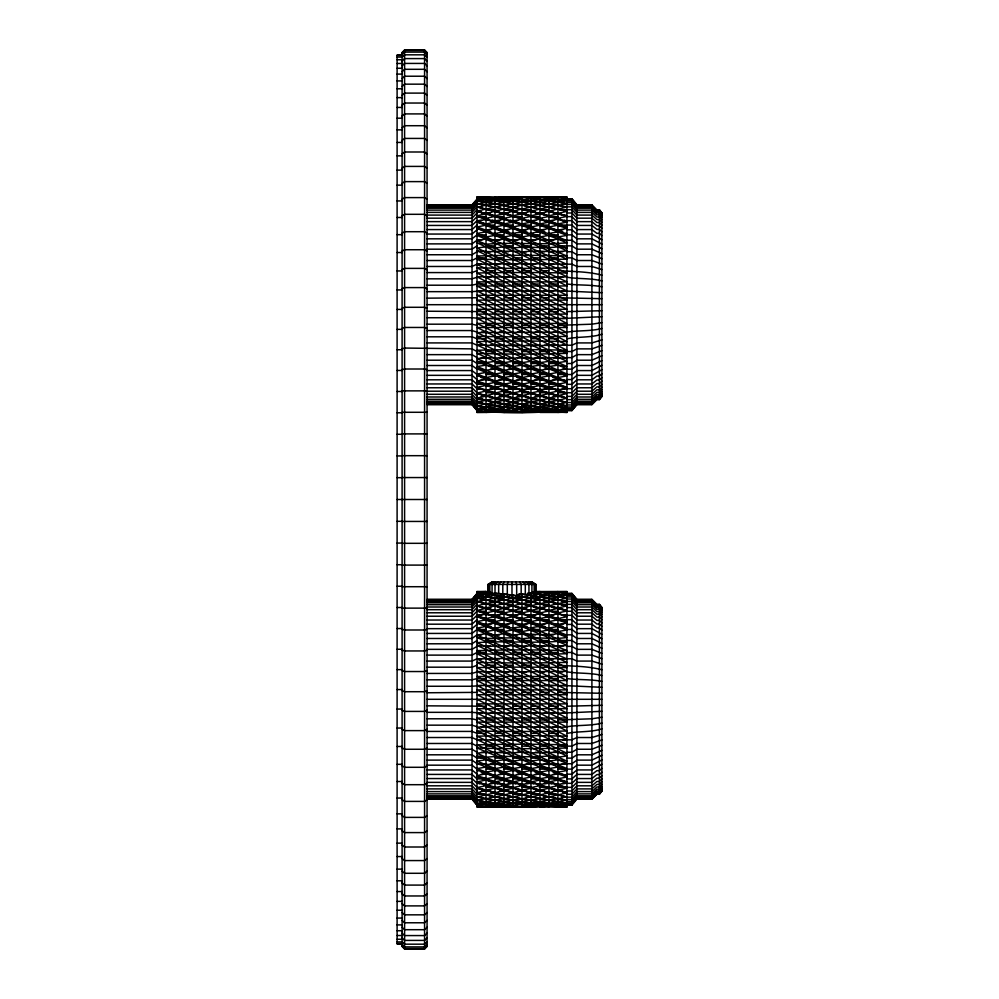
<?xml version="1.0" encoding="UTF-8"?>
<svg xmlns="http://www.w3.org/2000/svg" width="999" height="999" viewBox="0 0 999 999"><rect width="100%" height="100%" fill="white"/><g stroke="black" fill="none" stroke-linecap="round" stroke-linejoin="round"><path stroke-width="1.5" d="M488.474 592.232L488.474 584.415L492.395 581.918M489.835 593.269L489.835 584.415L493.531 581.918M525.299 594.405L525.312 584.415L523.089 581.918M508.091 581.918L507.305 584.415L507.305 594.904M504.345 581.918L502.809 584.415L502.809 594.904M477.023 410.589L472.028 404.595L472.028 204.795L477.023 199.026M567.37 410.589L571.928 410.589L576.923 404.595L576.923 204.795L571.928 198.801L567.37 198.801M601.898 396.403L599.4 399.4L596.903 399.4L591.908 404.383L576.923 404.383L571.928 410.364L567.257 410.364M576.923 404.595L591.908 404.595L596.903 399.6L599.4 399.6L601.898 396.603L601.898 212.787L599.4 209.79L596.903 209.79M477.023 805.194L472.028 799.2L472.028 599.4L477.023 593.406M477.023 593.631L472.028 599.612L427.072 599.612M567.37 805.194L571.928 805.194L576.923 798.988L591.908 798.988L596.903 794.005L599.4 794.005L601.898 791.008M576.923 599.4L576.923 799.2L591.908 799.2L596.903 794.205L599.4 794.205L601.898 791.208L601.898 607.392L599.4 604.395L596.903 604.395L591.908 599.4L576.923 599.4L571.928 593.406L567.37 593.406M477.023 199.713L472.028 205.644L427.072 205.644M601.898 395.816L599.4 398.788L596.903 398.788L591.908 403.746L576.923 403.746L571.928 409.677L566.458 409.677M477.023 594.318L472.028 600.249L427.072 600.249M601.898 790.421L599.4 793.393L596.903 793.393L591.908 798.351L576.923 798.351L571.928 804.282L566.458 804.282M477.023 200.836L472.028 206.718L427.072 206.718M601.898 394.842L599.4 397.777L596.903 397.777L591.908 402.672L576.923 402.672L571.928 408.554L567.257 408.554M477.023 595.441L472.028 601.323L427.072 601.323M601.898 789.447L599.4 792.382L596.903 792.382L591.908 797.277L576.923 797.277L571.928 803.159L567.257 803.159M477.023 202.41L472.028 208.204L427.072 208.204M601.898 393.469L599.4 396.366L596.903 396.366L591.908 401.186L576.923 401.186L571.928 406.98L567.37 406.98M477.023 597.015L472.028 602.809L427.072 602.809M601.898 788.074L599.4 790.971L596.903 790.971L591.908 795.791L576.923 795.791L571.928 801.585L567.37 801.585M477.023 204.42L472.028 210.102L427.072 210.102M601.898 391.72L599.4 394.568L596.903 394.568L591.908 399.288L576.923 399.288L571.928 404.97L567.257 404.97M477.023 599.025L472.028 604.707L427.072 604.707M601.898 786.325L599.4 789.173L596.903 789.173L591.908 793.893L576.923 793.893L571.928 799.575L567.257 799.575M500.886 581.918L498.663 584.415L498.663 593.406M601.898 389.61L599.4 392.37L596.903 392.37L591.908 396.99L576.923 396.99L571.928 402.535L562.237 402.535M601.898 784.215L599.4 786.975L596.903 786.975L591.908 791.595L576.923 791.595L571.928 797.14L562.237 797.14M477.023 209.715L472.028 215.097L427.072 215.097M601.898 387.125L599.4 389.81L596.903 389.81L591.908 394.293L576.923 394.293L571.928 399.662L567.257 399.662M477.023 604.333L472.028 609.702L427.072 609.702M601.898 781.73L599.4 784.415L596.903 784.415L591.908 788.898L576.923 788.898L571.928 794.267L567.257 794.267M477.023 212.987L472.028 218.182L427.072 218.182M601.898 384.29L599.4 386.888L596.903 386.888L591.908 391.208L576.923 391.208L571.928 396.403L567.37 396.403M477.023 607.592L472.028 612.787L427.072 612.787M601.898 778.895L599.4 781.493L596.903 781.493L591.908 785.813L576.923 785.813L571.928 791.008L567.37 791.008M404.595 49.95L402.098 52.447L402.098 946.553L404.595 949.05L424.575 949.05L427.072 946.553L427.072 52.447L424.575 49.95L404.595 49.95L404.595 949.05M402.098 52.984L404.595 50.487L424.575 50.487L427.072 52.984M427.072 946.016L424.575 948.513L404.595 948.513L402.098 946.016M402.098 54.595L404.595 52.11L424.575 52.11L427.072 54.595M477.023 216.646L472.028 221.628L427.072 221.628M601.898 381.118L599.4 383.604L596.903 383.604L591.908 387.762L576.923 387.762L571.928 392.744L557.929 392.744M477.023 611.251L472.028 616.233L427.072 616.233M427.072 944.405L424.575 946.89L404.595 946.89L402.098 944.405M601.898 775.724L599.4 778.209L596.903 778.209L591.908 782.367L576.923 782.367L571.928 787.349L557.929 787.349M402.098 57.28L404.595 54.82L424.575 54.82L427.072 57.28M427.072 941.707L424.575 944.18L404.595 944.18L402.098 941.707M402.098 61.039L404.595 58.591L424.575 58.591L427.072 61.039M427.072 937.961L424.575 940.409L404.595 940.409L402.098 937.961M402.098 65.847L404.595 63.424L424.575 63.424L427.072 65.847M427.072 933.153L424.575 935.576L404.595 935.576L402.098 933.153M402.098 71.703L404.595 69.306L424.575 69.306L427.072 71.703M427.072 927.297L424.575 929.694L404.595 929.694L402.098 927.297M601.898 377.61L599.4 379.982L596.903 379.982L591.908 383.953L576.923 383.953L571.928 388.711L562.237 388.711M601.898 772.215L599.4 774.587L596.903 774.587L591.908 778.558L576.923 778.558L571.928 783.316L562.237 783.316M402.098 78.584L404.595 76.224L424.575 76.224L427.072 78.584M427.072 920.416L424.575 922.776L404.595 922.776L402.098 920.416M402.098 86.476L404.595 84.166L424.575 84.166L427.072 86.476M427.072 912.524L424.575 914.834L404.595 914.834L402.098 912.524M402.098 95.367L404.595 93.107L424.575 93.107L427.072 95.367M427.072 903.633L424.575 905.893L404.595 905.893L402.098 903.633M477.023 225.075L472.028 229.583L427.072 229.583M601.898 373.801L599.4 376.049L596.903 376.049L591.908 379.807L576.923 379.807L571.928 384.315L567.257 384.315M477.023 619.68L472.028 624.188L427.072 624.188M601.898 768.406L599.4 770.654L596.903 770.654L591.908 774.412L576.923 774.412L571.928 778.92L567.257 778.92M497.864 581.918L495.029 584.415L495.017 593.706L477.023 591.87L481.518 593.081M402.098 105.232L404.595 103.034L424.575 103.034L427.072 105.232M427.072 893.768L424.575 895.966L404.595 895.966L402.098 893.768M402.098 116.046L404.595 113.911L424.575 113.911L427.072 116.046M427.072 882.954L424.575 885.089L404.595 885.089L402.098 882.954M477.023 229.82L472.028 234.053L427.072 234.053M601.898 369.68L591.908 375.337L576.923 375.337L571.928 379.57L567.37 379.57M477.023 624.425L472.028 628.658L427.072 628.658M601.898 764.285L591.908 769.942L576.923 769.942L571.928 774.175L567.37 774.175M402.098 127.785L404.595 125.712L424.575 125.712L427.072 127.785M427.072 871.215L424.575 873.288L404.595 873.288L402.098 871.215M402.098 140.422L404.595 138.424L424.575 138.424L427.072 140.422M427.072 858.578L424.575 860.576L404.595 860.576L402.098 858.578M477.023 234.877L472.028 238.823L427.072 238.823M601.898 365.297L591.908 370.567L576.923 370.567L571.928 374.513L557.929 374.513M601.898 759.902L591.908 765.172L576.923 765.172L571.928 769.118L557.929 769.118M477.023 629.482L472.028 633.428L427.072 633.428M402.098 153.921L404.595 151.998L424.575 151.998L427.072 153.921M427.072 845.079L424.575 847.002L404.595 847.002L402.098 845.079M495.379 581.918L492.057 584.415L492.057 593.406M402.098 168.257L404.595 166.408L424.575 166.408L427.072 168.257M427.072 830.743L424.575 832.592L404.595 832.592L402.098 830.743M601.898 360.639L591.908 365.509L576.923 365.509L571.928 369.155L562.237 369.155M601.898 755.244L591.908 760.114L576.923 760.114L571.928 763.76L562.237 763.76M402.098 183.391L404.595 181.618L424.575 181.618L427.072 183.391M427.072 815.609L424.575 817.382L404.595 817.382L402.098 815.609M402.098 199.276L404.595 197.602L424.575 197.602L427.072 199.276M427.072 799.724L424.575 801.398L404.595 801.398L402.098 799.724M477.023 245.866L472.028 249.188L427.072 249.188M601.898 355.756L591.908 360.202L576.923 360.202L571.928 363.524L567.257 363.524M477.023 640.471L472.028 643.793L427.072 643.793M601.898 750.361L591.908 754.807L576.923 754.807L571.928 758.129L567.257 758.129M402.098 215.896L404.595 214.31L424.575 214.31L427.072 215.896M427.072 783.104L424.575 784.69L404.595 784.69L402.098 783.104M488.012 591.908L488.012 584.415L492.007 581.918L531.967 581.918L535.963 584.415L535.963 591.42M477.023 251.748L472.028 254.745L427.072 254.745M601.898 350.649L591.908 354.645L576.923 354.645L571.928 357.642L567.37 357.642M477.023 646.353L472.028 649.35L427.072 649.35M601.898 745.254L591.908 749.25L576.923 749.25L571.928 752.247L567.37 752.247M402.098 233.192L404.595 231.706L424.575 231.706L427.072 233.192M427.072 765.808L424.575 767.294L404.595 767.294L402.098 765.808M402.098 251.136L404.595 249.738L424.575 249.738L427.072 251.136M427.072 747.864L424.575 749.262L404.595 749.262L402.098 747.864M477.023 257.854L472.028 260.514L427.072 260.514M601.898 345.342L591.908 348.876L576.923 348.876L571.928 351.536L557.929 351.536M477.023 652.459L472.028 655.119L427.072 655.119M601.898 739.947L591.908 743.481L576.923 743.481L571.928 746.141L557.929 746.141M402.098 269.668L404.595 268.381L424.575 268.381L427.072 269.668M427.072 729.332L424.575 730.619L404.595 730.619L402.098 729.332M402.098 288.761L404.595 287.587L424.575 287.587L427.072 288.761M427.072 710.239L424.575 711.413L404.595 711.413L402.098 710.239M601.898 339.872L591.908 342.919L576.923 342.919L571.928 345.217L562.237 345.217M601.898 734.477L591.908 737.524L576.923 737.524L571.928 739.822L562.237 739.822M402.098 308.354L404.595 307.292L424.575 307.292L427.072 308.354M427.072 690.634L424.575 691.708L404.595 691.708L402.098 690.634M477.023 270.654L472.028 272.577L427.072 272.577M601.898 334.24C590.721 337.824 578.633 336.488 567.257 338.736M477.023 665.259L472.028 667.182L427.072 667.182M601.898 728.845C590.721 732.429 578.633 731.093 567.257 733.341M402.098 328.421L404.595 327.46L424.575 327.46L427.072 328.421M427.072 670.579L424.575 671.54L404.595 671.54L402.098 670.579M402.098 348.888L404.595 348.052L472.028 348.876L477.023 351.536M427.072 650.112L424.575 650.948L404.595 650.948L402.098 650.112M477.023 277.285L472.028 278.833L427.072 278.833M601.898 328.484C590.634 331.393 578.758 330.257 567.37 332.105M477.023 671.89L472.028 673.438L427.072 673.438M601.898 723.089C590.634 725.998 578.758 724.862 567.37 726.71M402.098 369.73L404.595 369.006L424.575 369.006L427.072 369.73M427.072 629.27L424.575 629.994L404.595 629.994L402.098 629.27M481.518 198.177L486.014 196.953L566.933 196.853L566.933 412.537L521.977 409.977L477.023 402.435L486.014 400.212L521.977 407.542L566.933 412.125L562.437 410.914M490.509 198.476C515.784 194.63 541.783 199.788 566.933 203.359L559.44 205.27M499.5 198.177L503.996 196.953M508.491 198.476C527.697 194.83 547.627 198.776 566.933 200.524L559.777 202.41M517.482 198.177L521.977 196.953M526.473 198.476C539.647 195.18 553.533 197.964 566.933 198.489L559.44 200.499M535.464 198.177L539.959 196.953M544.455 198.476L548.951 197.265L566.933 197.265L562.437 198.476M553.446 198.177L557.942 196.953M481.518 410.914L477.023 412.125C502.447 411.8 528.296 414.148 553.446 410.914M481.518 198.476L477.023 197.265L521.977 201.848L557.942 209.178L566.933 206.955L521.977 199.413L477.023 196.853L477.023 412.537L486.014 412.437L490.509 411.213M486.014 412.437L495.005 412.125L499.5 410.914M484.515 408.891L477.023 410.901L503.996 412.437L508.491 411.213M484.178 406.98L477.023 408.866L512.986 412.125L517.482 410.914M503.996 412.437L521.977 412.437L526.473 411.213M521.977 412.437L530.968 412.125L535.464 410.914M484.515 404.12L477.023 406.031C499.225 409.128 522.177 413.998 544.455 411.213M539.959 412.437L557.942 412.437L562.437 411.213M481.518 592.782L486.014 591.558L490.509 591.72M562.437 805.519L566.933 806.73L521.977 802.147L486.014 794.817L477.023 797.04L521.977 804.582L566.933 807.142L566.933 591.458L539.959 591.558L535.501 592.769L535.501 584.415L531.58 581.918M544.455 593.081L548.951 591.87L566.933 591.87L562.437 593.081M553.446 592.782L557.942 591.558M481.518 805.519L477.023 806.73C502.447 806.405 528.296 808.753 553.446 805.519M477.023 591.87L486.014 591.558L477.023 591.458L477.023 807.142L486.014 807.042L490.509 805.818M486.014 807.042L495.005 806.73L499.5 805.519M484.515 803.496L477.023 805.506L503.996 807.042L508.491 805.818M484.178 801.585L477.023 803.471L512.986 806.73L517.482 805.519M503.996 807.042L521.977 807.042L526.473 805.818M521.977 807.042L530.968 806.73L535.464 805.519M484.515 798.725L477.023 800.636C499.225 803.733 522.177 808.603 544.455 805.818M539.959 807.042L557.942 807.042L562.437 805.818M480.294 199.325L486.014 197.777L486.014 411.613L491.733 410.065M498.276 199.325L503.996 197.777L503.996 411.613L509.715 410.065M516.258 199.325L521.977 197.777L521.977 411.613L527.697 410.065M534.24 199.325L539.959 197.777L539.959 411.613L545.679 410.065M552.222 199.325L557.942 197.777L557.942 411.613L563.661 410.065M480.294 593.93L486.014 592.382L486.014 806.218L491.733 804.67M534.24 593.93L539.959 592.382L566.933 595.129L559.777 597.015M552.222 593.93L557.942 592.382L566.933 593.094L559.44 595.104M509.715 804.67L503.996 806.218L503.996 594.018L495.005 593.094L487.512 595.104M527.697 804.67L521.977 806.218L521.977 594.018L518.981 593.706M545.679 804.67L539.959 806.218L539.959 592.382L532.467 591.957M563.661 804.67L557.942 806.218L557.942 592.382L535.464 591.508M487.512 200.499L495.005 198.489L498.002 199.3M505.494 200.499L512.986 198.489L515.984 199.3M523.476 200.499L530.968 198.489L533.966 199.3M541.458 200.499L548.951 198.489L551.947 199.3M492.007 410.089L495.005 410.901L502.497 408.891M509.989 410.089L512.986 410.901L520.479 408.891M527.971 410.089L530.968 410.901L538.461 408.891M545.953 410.089L548.951 410.901L556.443 408.891M526.473 594.305L530.968 593.094L566.933 597.964L559.44 599.875M541.458 595.104L548.951 593.094L551.947 593.906M492.007 804.694L495.005 805.506L502.497 803.496M509.989 804.694L512.986 805.506L520.479 803.496M527.971 804.694L530.968 805.506L538.461 803.496M545.953 804.694L548.951 805.506L556.443 803.496M478.521 201.398L486.014 199.413L495.005 200.524L521.977 205.057L553.446 212.312M496.503 201.398L503.996 199.413L506.993 200.2M514.485 201.398L521.977 199.413L524.975 200.2M532.467 201.398L539.959 199.413L542.957 200.2M550.449 201.398L557.942 199.413L560.938 200.2M493.506 407.992L486.014 409.977L483.017 409.19M511.488 407.992L503.996 409.977L500.998 409.19M529.47 407.992L521.977 409.977L518.981 409.19M547.452 407.992L539.959 409.977L536.962 409.19M565.434 407.992L557.942 409.977L548.951 408.866L521.977 404.333L490.509 397.078M478.521 596.003L486.014 594.018L495.005 595.129L521.977 599.662L553.446 606.917M496.503 596.003L503.996 594.018L512.986 595.129L539.959 599.662L566.933 605.819L560.938 604.457M515.984 595.604L521.977 594.018L566.933 601.56L557.942 603.783L548.951 601.56L539.959 603.783L530.968 601.56L521.977 603.783L503.996 599.662L477.023 595.129L484.178 597.015M532.467 596.003L539.959 594.018L542.957 594.817M550.449 596.003L557.942 594.018L560.938 594.817M493.506 802.597L486.014 804.582L483.017 803.795M511.488 802.597L503.996 804.582L500.998 803.795M529.47 802.597L521.977 804.582L518.981 803.795M547.452 802.597L539.959 804.582L536.962 803.795M565.434 802.597L557.942 804.582L548.951 803.471L521.977 798.938L490.509 791.683M487.849 202.41L495.005 200.524L502.16 202.41M505.831 202.41L512.986 200.524L520.142 202.41M523.813 202.41L530.968 200.524L538.124 202.41M541.795 202.41L548.951 200.524L556.106 202.41M502.16 406.98L495.005 408.866L487.849 406.98M520.142 406.98L512.986 408.866L505.831 406.98M538.124 406.98L530.968 408.866L523.813 406.98M556.106 406.98L548.951 408.866L541.795 406.98M487.849 597.015L495.005 595.129L502.16 597.015M505.831 597.015L512.986 595.129L520.142 597.015M523.813 597.015L530.968 595.129L538.124 597.015M541.795 597.015L548.951 595.129L556.106 597.015M502.16 801.585L495.005 803.471L487.849 801.585M520.142 801.585L512.986 803.471L505.831 801.585M538.124 801.585L530.968 803.471L523.813 801.585M556.106 801.585L548.951 803.471L541.795 801.585M477.023 204.183L486.014 201.848L535.464 212.312M566.933 405.207L557.942 407.542L508.491 397.078M477.023 598.788L486.014 596.453L495.005 598.788L503.996 596.453L512.986 598.788L521.977 596.453L530.968 598.788L539.959 596.453L548.951 598.788L557.942 596.453L566.933 598.788M566.933 799.812L557.942 802.147L508.491 791.683M487.512 205.27L495.005 203.359L502.497 205.27M505.494 205.27L512.986 203.359L520.479 205.27M523.476 205.27L530.968 203.359L538.461 205.27M541.458 205.27L548.951 203.359L556.443 205.27M502.497 404.12L495.005 406.031L487.512 404.12M520.479 404.12L512.986 406.031L505.494 404.12M538.461 404.12L530.968 406.031L523.476 404.12M556.443 404.12L548.951 406.031L541.458 404.12M487.512 599.875L495.005 597.964L502.497 599.875M505.494 599.875L512.986 597.964L520.479 599.875M523.476 599.875L530.968 597.964L538.461 599.875M541.458 599.875L548.951 597.964L556.443 599.875M502.497 798.725L495.005 800.636L487.512 798.725M520.479 798.725L512.986 800.636L505.494 798.725M538.461 798.725L530.968 800.636L523.476 798.725M556.443 798.725L548.951 800.636L541.458 798.725M477.023 207.317L486.014 205.057L517.482 212.312M566.933 402.073L557.942 404.333L526.473 397.078M477.023 601.922L486.014 599.662L517.482 606.917M566.933 796.678L557.942 798.938L526.473 791.683M402.098 390.871L427.072 390.871M427.072 608.129L402.098 608.129M487.849 212.987L495.005 211.301L503.996 213.424M505.831 212.987L512.986 211.301L521.977 213.424M523.813 212.987L530.968 211.301L539.959 213.424M541.795 212.987L548.951 211.301L557.942 213.424M484.178 396.403L477.023 398.089L495.005 402.435L503.996 400.212L512.986 402.435L521.977 400.212L530.968 402.435L539.959 400.212L548.951 402.435L557.942 400.212L566.933 402.435L544.455 397.078M502.16 396.403L495.005 398.089L486.014 395.966M520.142 396.403L512.986 398.089L503.996 395.966M538.124 396.403L530.968 398.089L521.977 395.966M556.106 396.403L548.951 398.089L539.959 395.966M487.849 607.592L495.005 605.906L503.996 608.029M505.831 607.592L512.986 605.906L521.977 608.029M523.813 607.592L530.968 605.906L539.959 608.029M541.795 607.592L548.951 605.906L557.942 608.029M484.178 791.008L477.023 792.694L495.005 797.04L503.996 794.817L512.986 797.04L521.977 794.817L530.968 797.04L539.959 794.817L548.951 797.04L557.942 794.817L566.933 797.04L544.455 791.683M502.16 791.008L495.005 792.694L486.014 790.571M520.142 791.008L512.986 792.694L503.996 790.571M538.124 791.008L530.968 792.694L521.977 790.571M556.106 791.008L548.951 792.694L539.959 790.571M601.898 322.627L591.908 324.188L557.929 325.349M601.898 717.232L591.908 718.793L557.929 719.954M402.098 412.287L427.072 412.287M427.072 586.713L402.098 586.713M491.146 232.068L477.023 228.434L486.014 231.843L495.005 233.491L503.996 231.843L512.986 233.491L566.933 256.031C536.962 255.07 506.993 255.07 477.023 256.031L566.933 300.1L477.023 300.1L566.933 345.03C536.962 345.816 506.993 345.816 477.023 345.03C506.318 358.629 535.814 372.477 566.933 380.956L552.809 377.322M512.986 233.491C532.13 228.471 549.375 242.495 566.933 248.064L557.942 246.753L512.986 228.434L477.023 216.358L488.586 219.143M530.968 233.491C543.481 229.021 555.481 236.301 566.933 240.534L557.942 239.048L512.986 222.078L477.023 211.301L486.014 213.424M548.951 233.491L557.942 231.843L566.933 233.491M557.942 395.966L566.933 398.089L539.959 390.247L503.996 377.547L495.005 375.899L486.014 377.547L477.023 375.899M534.827 377.322L557.942 385.427L566.933 387.312L539.959 377.547L530.968 375.899L521.977 377.547L512.986 375.899L503.996 377.547L477.023 366.546L486.014 365.147L495.005 366.546L530.968 380.956L566.933 393.032L555.369 390.247M548.951 375.899L539.959 377.547L512.986 366.546L477.023 350.274C506.993 349.4 536.962 349.4 566.933 350.274L477.023 304.695M491.146 626.673L477.023 623.039L486.014 626.448L495.005 628.096L503.996 626.448L512.986 628.096L566.933 650.636C536.962 649.675 506.993 649.675 477.023 650.636L566.933 694.705L477.023 694.705L566.933 739.635C536.962 740.421 506.993 740.421 477.023 739.635C506.318 753.234 535.814 767.082 566.933 775.561L552.809 771.927M512.986 628.096C532.13 623.076 549.375 637.1 566.933 642.669L557.942 641.358L512.986 623.039L477.023 610.963L488.586 613.748M530.968 628.096C543.481 623.626 555.481 630.906 566.933 635.139L557.942 633.653L512.986 616.683L477.023 605.906L486.014 608.029M548.951 628.096L557.942 626.448L566.933 628.096M557.942 790.571L566.933 792.694L539.959 784.852L503.996 772.152L495.005 770.504L486.014 772.152L477.023 770.504M534.827 771.927L557.942 780.032L566.933 781.917L539.959 772.152L530.968 770.504L521.977 772.152L512.986 770.504L503.996 772.152L477.023 761.151L486.014 759.752L495.005 761.151L530.968 775.561L566.933 787.637L555.369 784.852M548.951 770.504L539.959 772.152L512.986 761.151L477.023 744.879C506.993 744.005 536.962 744.005 566.933 744.879L477.023 699.3M601.898 316.695L562.237 318.519M601.898 711.3L562.237 713.124M402.098 433.903L427.072 433.903M427.072 565.097L402.098 565.097M402.098 455.681L427.072 455.681M427.072 543.319L402.098 543.319M477.023 297.764L427.072 298.164M601.898 310.701L567.257 311.626M477.023 692.369L427.072 692.769M601.898 705.306L567.257 706.231M402.098 477.559L427.072 477.559M427.072 521.441L402.098 521.441M477.023 197.265L486.014 196.953M557.942 412.437L566.933 412.125M535.464 591.72L539.959 591.558M557.942 807.042L566.933 806.73M402.098 54.945L397.103 54.945L397.103 944.055L402.098 944.055M397.103 55.482L402.098 55.482M397.103 57.08L402.098 57.08M397.103 59.753L402.098 59.753M397.103 63.486L402.098 63.486M397.103 68.269L402.098 68.269M397.103 74.088L402.098 74.088M397.103 80.931L402.098 80.931M397.103 88.786L402.098 88.786M397.103 97.627L402.098 97.627M397.103 107.442L402.098 107.442M397.103 118.194L402.098 118.194M397.103 129.87L402.098 129.87M397.103 142.432L402.098 142.432M397.103 155.856L402.098 155.856M397.103 170.105L402.098 170.105M397.103 185.152L402.098 185.152M567.257 199.026L571.928 199.026L576.923 205.007L591.908 205.007M566.458 199.713L571.928 199.713L576.923 205.644L591.908 205.644L596.903 210.602L599.4 210.602L601.898 213.574M567.257 200.836L571.928 200.836L576.923 206.718L591.908 206.718L596.903 211.613L599.4 211.613L601.898 214.548M397.103 200.949L402.098 200.949M567.37 202.41L571.928 202.41L576.923 208.204L591.908 208.204L596.903 213.024L599.4 213.024L601.898 215.921M481.693 204.42L484.802 204.42M498.801 204.42L503.471 204.42M517.47 204.42L520.591 204.42M534.59 204.42L539.26 204.42M553.259 204.42L557.929 204.42M567.257 204.42L571.928 204.42L576.923 210.102L591.908 210.102L596.903 214.822L599.4 214.822L601.898 217.67M427.072 204.795L472.028 204.795M576.923 204.795L591.908 204.795L596.903 209.99L599.4 209.99L601.898 212.987M427.072 205.007L472.028 205.007M481.718 206.855L477.023 206.855L472.028 212.4L427.072 212.4M490.309 206.855L499.7 206.855M508.291 206.855L517.682 206.855M526.273 206.855L535.664 206.855M544.255 206.855L553.646 206.855M562.237 206.855L571.928 206.855L576.923 212.4L591.908 212.4L596.903 217.008L599.4 217.008L601.898 219.78M486.363 209.715L495.691 209.715M505.032 209.715L512.812 209.715M523.701 209.715L531.48 209.715M540.809 209.715L548.588 209.715M559.477 209.715L571.928 209.715L576.923 215.097L591.908 215.097L596.903 219.58L599.4 219.58L601.898 222.265M481.318 212.987L490.709 212.987M499.3 212.987L508.691 212.987M517.282 212.987L526.673 212.987M535.264 212.987L544.655 212.987M553.246 212.987L559.777 212.987L566.933 211.301L548.951 206.955L539.959 209.178L530.968 206.955L521.977 209.178L512.986 206.955L503.996 209.178L495.005 206.955L486.014 209.178L477.023 206.955L499.5 212.312M567.37 212.987L571.928 212.987L576.923 218.182L591.908 218.182L596.903 222.502L599.4 222.502L601.898 225.1M478.583 216.646L486.363 216.646M495.691 216.646L503.471 216.646M514.36 216.646L522.14 216.646M531.48 216.646L539.26 216.646M550.149 216.646L557.929 216.646M567.257 216.646L571.928 216.646L576.923 221.628L591.908 221.628L596.903 225.786L599.4 225.786L601.898 228.272M397.103 217.482L402.098 217.482M481.718 220.679L477.023 220.679L472.028 225.437L427.072 225.437M490.309 220.679L499.7 220.679M508.291 220.679L517.682 220.679M526.273 220.679L535.664 220.679M544.255 220.679L553.646 220.679M562.237 220.679L571.928 220.679L576.923 225.437L591.908 225.437L596.903 229.395L599.4 229.395L601.898 231.78M486.363 225.075L494.13 225.075M503.471 225.075L512.812 225.075M522.14 225.075L531.48 225.075M539.26 225.075L548.588 225.075M557.929 225.075L571.928 225.075L576.923 229.583L591.908 229.583L596.903 233.341L599.4 233.341L601.898 235.589M481.318 229.82L490.709 229.82M499.3 229.82L508.691 229.82M517.282 229.82L526.673 229.82M535.264 229.82L544.655 229.82M553.246 229.82L562.812 229.82M567.37 229.82L571.928 229.82L576.923 234.053L591.908 234.053L601.898 239.71M397.103 234.678L402.098 234.678M478.583 234.877L486.363 234.877M495.691 234.877L503.471 234.877M514.36 234.877L522.14 234.877M531.48 234.877L539.26 234.877M550.149 234.877L557.929 234.877M567.257 234.877L571.928 234.877L576.923 238.823L591.908 238.823L601.898 244.093M481.718 240.235L477.023 240.235L472.028 243.881L427.072 243.881M490.309 240.235L499.7 240.235M508.291 240.235L517.682 240.235M526.273 240.235L535.664 240.235M544.255 240.235L553.646 240.235M562.237 240.235L571.928 240.235L576.923 243.881L591.908 243.881L601.898 248.739M486.363 245.866L495.691 245.866M505.032 245.866L512.812 245.866M523.701 245.866L531.48 245.866M540.809 245.866L548.588 245.866M559.477 245.866L571.928 245.866L576.923 249.188L591.908 249.188L601.898 253.634M484.178 251.748L490.709 251.748M502.16 251.748L508.691 251.748M520.142 251.748L526.673 251.748M538.124 251.748L544.655 251.748M556.106 251.748L562.812 251.748M567.37 251.748L571.928 251.748L576.923 254.745L591.908 254.745L601.898 258.741M397.103 252.522L402.098 252.522M478.583 257.854L486.363 257.854M495.691 257.854L503.471 257.854M514.36 257.854L522.14 257.854M531.48 257.854L540.809 257.854M550.149 257.854L557.929 257.854M567.257 257.854L571.928 257.854L576.923 260.514L591.908 260.514L601.898 264.048M481.718 264.173L477.023 264.173L472.028 266.471L427.072 266.471M490.309 264.173L499.7 264.173M508.291 264.173L517.682 264.173M526.273 264.173L535.664 264.173M544.255 264.173L553.646 264.173M562.237 264.173L571.928 264.173L576.923 266.471L591.908 266.471L601.898 269.518M486.363 270.654L495.691 270.654M505.032 270.654L512.812 270.654M522.14 270.654L531.48 270.654M540.809 270.654L548.588 270.654M557.929 270.654C572.652 271.641 587.624 271.403 601.898 275.15M397.103 270.954L402.098 270.954M484.178 277.285L490.709 277.285M502.16 277.285L508.691 277.285M520.142 277.285L526.673 277.285M538.124 277.285L544.655 277.285M556.106 277.285L562.812 277.285M567.37 277.285C578.758 279.133 590.634 277.997 601.898 280.906M486.363 284.041L477.023 284.041L472.028 285.202L427.072 285.202M495.691 284.041L503.471 284.041M512.812 284.041L522.14 284.041M531.48 284.041L539.26 284.041M550.149 284.041L557.929 284.041M567.257 284.041C578.746 285.414 590.496 284.565 601.898 286.763M397.103 289.935L402.098 289.935M481.718 290.871L472.028 291.658L427.072 291.658M490.309 290.871L499.7 290.871M508.291 290.871L517.682 290.871M526.273 290.871L535.664 290.871M544.255 290.871L553.646 290.871M562.237 290.871L601.898 292.695M486.363 297.764L494.13 297.764M505.032 297.764L512.812 297.764M522.14 297.764L531.48 297.764M540.809 297.764L548.588 297.764M557.929 297.764L601.898 298.689M427.072 304.695L566.933 304.695L477.023 259.116C506.993 259.99 536.962 259.99 566.933 259.116L521.977 239.048L477.023 222.078L486.014 223.963L509.128 232.068M567.37 304.695L601.898 304.695M397.103 309.428L402.098 309.428M427.072 311.226L486.363 311.626M495.691 311.626L503.471 311.626M512.812 311.626L522.14 311.626M531.48 311.626L539.26 311.626M548.588 311.626L557.929 311.626M427.072 317.732L472.028 317.732L481.718 318.519M490.309 318.519L499.7 318.519M508.291 318.519L517.682 318.519M526.273 318.519L535.664 318.519M544.255 318.519L553.646 318.519M427.072 324.188L472.028 324.188L477.023 325.349M486.363 325.349L494.13 325.349M503.471 325.349L512.812 325.349M522.14 325.349L529.92 325.349M539.26 325.349L548.588 325.349M397.103 329.37L402.098 329.37M427.072 330.557L472.028 330.557L477.023 332.105M481.318 332.105L487.849 332.105M499.3 332.105L505.831 332.105M517.282 332.105L523.813 332.105M535.264 332.105L541.795 332.105M553.246 332.105L566.933 332.605L477.023 285.964L566.933 285.964L521.977 263.424L477.023 242.844L486.014 244.243L495.005 248.064L566.933 281.88L477.023 281.88L566.933 327.51L477.023 327.51L521.977 349.238L566.933 368.856L557.942 370.342L548.951 368.856L512.986 353.359L477.023 336.388C506.993 337.013 536.962 337.013 566.933 336.388L477.023 290.934L566.933 290.934L521.977 268.644L477.023 248.064L486.014 246.753L495.005 248.064L503.996 246.753L512.986 248.064L566.933 273.002C536.962 272.377 506.993 272.377 477.023 273.002L566.933 318.456L477.023 318.456L521.977 340.746L566.933 361.326L557.942 362.637L548.951 361.326L539.959 362.637L530.968 361.326L521.977 362.637L512.986 361.326L503.996 362.637L495.005 361.326L477.023 353.359C506.993 354.32 536.962 354.32 566.933 353.359L477.023 309.29L566.933 309.29L477.023 264.36C506.993 263.574 536.962 263.574 566.933 264.36L530.968 248.064L495.005 233.491M427.072 336.813L472.028 336.813L477.023 338.736L484.802 338.736M495.691 338.736L503.471 338.736M512.812 338.736L520.591 338.736M531.48 338.736L539.26 338.736M548.588 338.736L557.929 338.736M427.072 342.919L472.028 342.919L477.023 345.217L481.718 345.217M490.309 345.217L499.7 345.217M508.291 345.217L517.682 345.217M526.273 345.217L535.664 345.217M544.255 345.217L553.646 345.217M397.103 349.737L402.098 349.737M486.363 351.536L494.13 351.536M503.471 351.536L511.251 351.536M522.14 351.536L529.92 351.536M539.26 351.536L548.588 351.536M427.072 354.645L472.028 354.645L477.023 357.642M481.318 357.642L487.849 357.642M499.3 357.642L505.831 357.642M517.282 357.642L523.813 357.642M535.264 357.642L541.795 357.642M553.246 357.642L559.777 357.642M427.072 360.202L472.028 360.202L477.023 363.524L484.802 363.524M495.691 363.524L503.471 363.524M512.812 363.524L520.591 363.524M531.48 363.524L539.26 363.524M548.588 363.524L556.368 363.524M427.072 365.509L472.028 365.509L477.023 369.155L481.718 369.155M490.309 369.155L499.7 369.155M508.291 369.155L517.682 369.155M526.273 369.155L535.664 369.155M544.255 369.155L553.646 369.155M397.103 370.454L402.098 370.454M427.072 370.567L472.028 370.567L477.023 374.513M486.363 374.513L494.13 374.513M503.471 374.513L511.251 374.513M522.14 374.513L529.92 374.513M539.26 374.513L548.588 374.513M427.072 375.337L472.028 375.337L477.023 379.57M481.318 379.57L490.709 379.57M499.3 379.57L508.691 379.57M517.282 379.57L526.673 379.57M535.264 379.57L544.655 379.57M553.246 379.57L559.777 379.57M427.072 379.807L472.028 379.807L477.023 384.315L486.363 384.315M427.072 383.953L472.028 383.953L477.023 388.711L481.718 388.711M495.691 384.315L503.471 384.315M512.812 384.315L522.14 384.315M531.48 384.315L539.26 384.315M548.588 384.315L557.929 384.315M427.072 387.762L472.028 387.762L477.023 392.744M490.309 388.711L499.7 388.711M508.291 388.711L517.682 388.711M526.273 388.711L535.664 388.711M544.255 388.711L553.646 388.711M427.072 391.208L472.028 391.208L477.023 396.403M397.103 391.483L402.098 391.483M486.363 392.744L494.13 392.744M503.471 392.744L511.251 392.744M522.14 392.744L529.92 392.744M539.26 392.744L548.588 392.744M427.072 394.293L472.028 394.293L477.023 399.662L484.802 399.662M481.318 396.403L490.709 396.403M499.3 396.403L508.691 396.403M517.282 396.403L526.673 396.403M535.264 396.403L544.655 396.403M553.246 396.403L562.812 396.403M427.072 396.99L472.028 396.99L477.023 402.535L481.718 402.535M427.072 399.288L472.028 399.288L477.023 404.97M495.691 399.662L503.471 399.662M512.812 399.662L520.591 399.662M531.48 399.662L539.26 399.662M548.588 399.662L556.368 399.662M427.072 401.186L472.028 401.186L477.023 406.98M490.309 402.535L499.7 402.535M508.291 402.535L517.682 402.535M526.273 402.535L535.664 402.535M544.255 402.535L553.646 402.535M427.072 402.672L472.028 402.672L477.023 408.554M427.072 403.746L472.028 403.746L477.023 409.677M427.072 404.383L472.028 404.383L477.023 410.364M427.072 404.595L472.028 404.595M486.363 404.97L491.021 404.97M505.032 404.97L509.69 404.97M522.14 404.97L526.81 404.97M540.809 404.97L545.479 404.97M557.929 404.97L562.587 404.97M397.103 412.774L402.098 412.774M397.103 434.265L402.098 434.265M397.103 455.931L402.098 455.931M397.103 477.684L402.098 477.684M397.103 499.5L427.072 499.5M397.103 521.316L402.098 521.316M397.103 543.069L402.098 543.069M397.103 564.735L402.098 564.735M488.012 584.415L535.963 584.415M397.103 586.226L402.098 586.226M567.257 593.631L571.928 593.631L576.923 599.612L591.908 599.612L596.903 604.595L599.4 604.595L601.898 607.592M566.458 594.318L571.928 594.318L576.923 600.249L591.908 600.249L596.903 605.207L599.4 605.207L601.898 608.179M567.257 595.441L571.928 595.441L576.923 601.323L591.908 601.323L596.903 606.218L599.4 606.218L601.898 609.153M567.37 597.015L571.928 597.015L576.923 602.809L591.908 602.809L596.903 607.629L599.4 607.629L601.898 610.526M481.693 599.025L484.802 599.025M498.801 599.025L503.471 599.025M517.47 599.025L520.591 599.025M534.59 599.025L539.26 599.025M553.259 599.025L557.929 599.025M567.257 599.025L571.928 599.025L576.923 604.707L591.908 604.707L596.903 609.427L599.4 609.427L601.898 612.275M427.072 599.4L472.028 599.4M481.718 601.46L477.023 601.46L472.028 607.005L427.072 607.005M490.309 601.46L499.7 601.46M508.291 601.46L517.682 601.46M526.273 601.46L535.664 601.46M544.255 601.46L553.646 601.46M562.237 601.46L571.928 601.46L576.923 607.005L591.908 607.005L596.903 611.625L599.4 611.625L601.898 614.385M486.363 604.333L495.691 604.333M505.032 604.333L512.812 604.333M523.701 604.333L531.48 604.333M540.809 604.333L548.588 604.333M559.477 604.333L571.928 604.333L576.923 609.702L591.908 609.702L596.903 614.185L599.4 614.185L601.898 616.87M397.103 607.517L402.098 607.517M481.318 607.592L490.709 607.592M499.3 607.592L508.691 607.592M517.282 607.592L526.673 607.592M535.264 607.592L544.655 607.592M553.246 607.592L559.777 607.592L566.933 605.906L557.942 603.646L548.951 605.819L542.957 604.457M567.37 607.592L571.928 607.592L576.923 612.787L591.908 612.787L596.903 617.107L599.4 617.107L601.898 619.705M478.583 611.251L486.363 611.251M495.691 611.251L503.471 611.251M514.36 611.251L522.14 611.251M531.48 611.251L539.26 611.251M550.149 611.251L557.929 611.251M567.257 611.251L571.928 611.251L576.923 616.233L591.908 616.233L596.903 620.391L599.4 620.391L601.898 622.877M481.718 615.284L477.023 615.284L472.028 620.042L427.072 620.042M490.309 615.284L499.7 615.284M508.291 615.284L517.682 615.284M526.273 615.284L535.664 615.284M544.255 615.284L553.646 615.284M562.237 615.284L571.928 615.284L576.923 620.042L591.908 620.042L596.903 624.013L599.4 624.013L601.898 626.385M486.363 619.68L494.13 619.68M503.471 619.68L512.812 619.68M522.14 619.68L531.48 619.68M539.26 619.68L548.588 619.68M557.929 619.68L571.928 619.68L576.923 624.188L591.908 624.188L596.903 627.946L599.4 627.946L601.898 630.194M481.318 624.425L490.709 624.425M499.3 624.425L508.691 624.425M517.282 624.425L526.673 624.425M535.264 624.425L544.655 624.425M553.246 624.425L562.812 624.425M567.37 624.425L571.928 624.425L576.923 628.658L591.908 628.658L601.898 634.315M397.103 628.546L402.098 628.546M478.583 629.482L486.363 629.482M495.691 629.482L503.471 629.482M514.36 629.482L522.14 629.482M531.48 629.482L539.26 629.482M550.149 629.482L557.929 629.482M567.257 629.482L571.928 629.482L576.923 633.428L591.908 633.428L601.898 638.698M481.718 634.84L477.023 634.84L472.028 638.486L427.072 638.486M490.309 634.84L499.7 634.84M508.291 634.84L517.682 634.84M526.273 634.84L535.664 634.84M544.255 634.84L553.646 634.84M562.237 634.84L571.928 634.84L576.923 638.486L591.908 638.486L601.898 643.356M486.363 640.471L495.691 640.471M505.032 640.471L512.812 640.471M523.701 640.471L531.48 640.471M540.809 640.471L548.588 640.471M559.477 640.471L571.928 640.471L576.923 643.793L591.908 643.793L601.898 648.239M484.178 646.353L490.709 646.353M502.16 646.353L508.691 646.353M520.142 646.353L526.673 646.353M538.124 646.353L544.655 646.353M556.106 646.353L562.812 646.353M567.37 646.353L571.928 646.353L576.923 649.35L591.908 649.35L601.898 653.346M397.103 649.263L402.098 649.263M478.583 652.459L486.363 652.459M495.691 652.459L503.471 652.459M514.36 652.459L522.14 652.459M531.48 652.459L540.809 652.459M550.149 652.459L557.929 652.459M567.257 652.459L571.928 652.459L576.923 655.119L591.908 655.119L601.898 658.653M481.718 658.778L477.023 658.778L472.028 661.076L427.072 661.076M490.309 658.778L499.7 658.778M508.291 658.778L517.682 658.778M526.273 658.778L535.664 658.778M544.255 658.778L553.646 658.778M562.237 658.778L571.928 658.778L576.923 661.076L591.908 661.076L601.898 664.123M486.363 665.259L495.691 665.259M505.032 665.259L512.812 665.259M522.14 665.259L531.48 665.259M540.809 665.259L548.588 665.259M557.929 665.259C572.652 666.246 587.624 666.008 601.898 669.755M397.103 669.63L402.098 669.63M484.178 671.89L490.709 671.89M502.16 671.89L508.691 671.89M520.142 671.89L526.673 671.89M538.124 671.89L544.655 671.89M556.106 671.89L562.812 671.89M567.37 671.89C578.758 673.738 590.634 672.602 601.898 675.511M486.363 678.646L477.023 678.646L472.028 679.807L427.072 679.807M495.691 678.646L503.471 678.646M512.812 678.646L522.14 678.646M531.48 678.646L539.26 678.646M550.149 678.646L557.929 678.646M567.257 678.646C578.746 680.019 590.496 679.17 601.898 681.368M481.718 685.476L472.028 686.263L427.072 686.263M490.309 685.476L499.7 685.476M508.291 685.476L517.682 685.476M526.273 685.476L535.664 685.476M544.255 685.476L553.646 685.476M562.237 685.476L601.898 687.3M397.103 689.572L402.098 689.572M486.363 692.369L494.13 692.369M505.032 692.369L512.812 692.369M522.14 692.369L531.48 692.369M540.809 692.369L548.588 692.369M557.929 692.369L601.898 693.294M427.072 699.3L566.933 699.3L477.023 653.721C506.993 654.595 536.962 654.595 566.933 653.721L521.977 633.653L477.023 616.683L486.014 618.568L509.128 626.673M567.37 699.3L601.898 699.3M427.072 705.831L486.363 706.231M495.691 706.231L503.471 706.231M512.812 706.231L522.14 706.231M531.48 706.231L539.26 706.231M548.588 706.231L557.929 706.231M397.103 709.065L402.098 709.065M427.072 712.337L472.028 712.337L481.718 713.124M490.309 713.124L499.7 713.124M508.291 713.124L517.682 713.124M526.273 713.124L535.664 713.124M544.255 713.124L553.646 713.124M427.072 718.793L472.028 718.793L477.023 719.954M486.363 719.954L494.13 719.954M503.471 719.954L512.812 719.954M522.14 719.954L529.92 719.954M539.26 719.954L548.588 719.954M427.072 725.162L472.028 725.162L477.023 726.71M481.318 726.71L487.849 726.71M499.3 726.71L505.831 726.71M517.282 726.71L523.813 726.71M535.264 726.71L541.795 726.71M553.246 726.71L559.777 726.71M397.103 728.046L402.098 728.046M427.072 731.418L472.028 731.418L477.023 733.341L484.802 733.341M495.691 733.341L503.471 733.341M512.812 733.341L520.591 733.341M531.48 733.341L539.26 733.341M548.588 733.341L557.929 733.341M427.072 737.524L472.028 737.524L477.023 739.822L481.718 739.822M490.309 739.822L499.7 739.822M508.291 739.822L517.682 739.822M526.273 739.822L535.664 739.822M544.255 739.822L553.646 739.822M427.072 743.481L472.028 743.481L477.023 746.141M486.363 746.141L494.13 746.141M503.471 746.141L511.251 746.141M522.14 746.141L529.92 746.141M539.26 746.141L548.588 746.141M397.103 746.478L402.098 746.478M427.072 749.25L472.028 749.25L477.023 752.247M481.318 752.247L487.849 752.247M499.3 752.247L505.831 752.247M517.282 752.247L523.813 752.247M535.264 752.247L541.795 752.247M553.246 752.247L559.777 752.247M427.072 754.807L472.028 754.807L477.023 758.129L484.802 758.129M495.691 758.129L503.471 758.129M512.812 758.129L520.591 758.129M531.48 758.129L539.26 758.129M548.588 758.129L556.368 758.129M427.072 760.114L472.028 760.114L477.023 763.76L481.718 763.76M490.309 763.76L499.7 763.76M508.291 763.76L517.682 763.76M526.273 763.76L535.664 763.76M544.255 763.76L553.646 763.76M397.103 764.322L402.098 764.322M427.072 765.172L472.028 765.172L477.023 769.118M486.363 769.118L494.13 769.118M503.471 769.118L511.251 769.118M522.14 769.118L529.92 769.118M539.26 769.118L548.588 769.118M427.072 769.942L472.028 769.942L477.023 774.175M481.318 774.175L490.709 774.175M499.3 774.175L508.691 774.175M517.282 774.175L526.673 774.175M535.264 774.175L544.655 774.175M553.246 774.175L559.777 774.175M427.072 774.412L472.028 774.412L477.023 778.92L486.363 778.92M427.072 778.558L472.028 778.558L477.023 783.316L481.718 783.316M495.691 778.92L503.471 778.92M512.812 778.92L522.14 778.92M531.48 778.92L539.26 778.92M548.588 778.92L557.929 778.92M397.103 781.518L402.098 781.518M427.072 782.367L472.028 782.367L477.023 787.349M490.309 783.316L499.7 783.316M508.291 783.316L517.682 783.316M526.273 783.316L535.664 783.316M544.255 783.316L553.646 783.316M427.072 785.813L472.028 785.813L477.023 791.008M486.363 787.349L494.13 787.349M503.471 787.349L511.251 787.349M522.14 787.349L529.92 787.349M539.26 787.349L548.588 787.349M427.072 788.898L472.028 788.898L477.023 794.267L484.802 794.267M481.318 791.008L490.709 791.008M499.3 791.008L508.691 791.008M517.282 791.008L526.673 791.008M535.264 791.008L544.655 791.008M553.246 791.008L562.812 791.008M427.072 791.595L472.028 791.595L477.023 797.14L481.718 797.14M427.072 793.893L472.028 793.893L477.023 799.575M495.691 794.267L503.471 794.267M512.812 794.267L520.591 794.267M531.48 794.267L539.26 794.267M548.588 794.267L556.368 794.267M427.072 795.791L472.028 795.791L477.023 801.585M490.309 797.14L499.7 797.14M508.291 797.14L517.682 797.14M526.273 797.14L535.664 797.14M544.255 797.14L553.646 797.14M427.072 797.277L472.028 797.277L477.023 803.159M397.103 798.051L402.098 798.051M427.072 798.351L472.028 798.351L477.023 804.282M427.072 798.988L472.028 798.988L477.023 804.969M427.072 799.2L472.028 799.2M486.363 799.575L491.021 799.575M505.032 799.575L509.69 799.575M522.14 799.575L526.81 799.575M540.809 799.575L545.479 799.575M557.929 799.575L562.587 799.575M567.257 804.969L571.928 804.969M397.103 813.848L402.098 813.848M397.103 828.895L402.098 828.895M397.103 843.144L402.098 843.144M397.103 856.568L402.098 856.568M397.103 869.13L402.098 869.13M397.103 880.806L402.098 880.806M397.103 891.558L402.098 891.558M397.103 901.373L402.098 901.373M397.103 910.214L402.098 910.214M397.103 918.069L402.098 918.069M397.103 924.912L402.098 924.912M397.103 930.731L402.098 930.731M397.103 935.514L402.098 935.514M397.103 939.247L402.098 939.247M397.103 941.92L402.098 941.92M397.103 943.518L402.098 943.518M559.777 332.105L477.023 332.605L521.977 354.495L566.933 374.013L557.942 372.44L548.951 368.856L539.959 370.342L530.968 368.856L521.977 370.342L512.986 368.856L495.005 361.326L486.014 362.637L477.023 361.326L512.986 375.899M527.971 592.857L533.966 593.906M553.446 204.92L556.443 205.407M535.464 204.92L538.461 205.407M517.482 204.92L520.479 205.407M499.5 204.92L502.497 205.407M481.518 204.92L484.515 205.407M559.44 403.983L562.437 404.47M541.458 403.983L544.455 404.47M523.476 403.983L526.473 404.47M505.494 403.983L508.491 404.47M487.512 403.983L490.509 404.47M553.446 599.525L556.443 600.012M535.464 599.525L538.461 600.012M517.482 599.525L520.479 600.012M499.5 599.525L502.497 600.012M481.518 599.525L484.515 600.012M559.44 798.588L562.437 799.075M541.458 798.588L544.455 799.075M523.476 798.588L526.473 799.075M505.494 798.588L508.491 799.075M487.512 798.588L490.509 799.075M560.938 209.852L566.933 211.214L557.942 209.041L548.951 211.214L542.957 209.852M524.975 209.852L530.968 211.214L539.959 209.041L566.933 216.358L557.942 218.356L521.977 209.041L512.986 211.214L506.993 209.852M489.011 209.852L495.005 211.214L503.996 209.041L530.968 216.358L566.933 228.434L557.942 230.17L548.951 228.434L512.986 216.358L486.014 209.041L477.023 211.214L481.518 212.312M554.944 399.538L548.951 398.176L539.959 400.349L512.986 393.032L477.023 380.956L486.014 379.22L495.005 380.956L530.968 393.032L557.942 400.349L566.933 398.176L562.437 397.078M536.962 399.538L530.968 398.176L521.977 400.349L477.023 387.312L486.014 385.427L495.005 387.312L503.996 385.427L512.986 387.312L521.977 385.427L530.968 387.312L539.959 385.427L548.951 387.312L557.942 385.427L566.933 388.311C549.687 393.269 533.191 381.655 516.845 377.322M518.981 399.538L512.986 398.176L503.996 400.349L477.023 393.032L486.014 391.034L495.005 393.032L503.996 391.034L512.986 393.032L521.977 391.034L530.968 393.032L539.959 391.034L548.951 393.032L557.942 391.034L566.933 393.581L557.942 395.654L537.387 390.247M500.998 399.538L495.005 398.176L486.014 400.349L477.023 398.176L483.017 399.538M524.975 604.457L535.464 606.917M506.993 604.457L512.986 605.819L521.977 603.646L530.968 605.819L539.959 603.646L566.933 610.963L557.942 612.961L512.986 601.56L503.996 603.783L495.005 601.56L486.014 603.783L477.023 601.56L499.5 606.917M489.011 604.457L495.005 605.819L503.996 603.646L530.968 610.963L566.933 623.039L557.942 624.775L548.951 623.039L512.986 610.963L486.014 603.646L477.023 605.819L481.518 606.917M554.944 794.143L548.951 792.781L539.959 794.954L512.986 787.637L477.023 775.561L486.014 773.825L495.005 775.561L530.968 787.637L557.942 794.954L566.933 792.781L562.437 791.683M536.962 794.143L530.968 792.781L521.977 794.954L477.023 781.917L486.014 780.032L495.005 781.917L503.996 780.032L512.986 781.917L521.977 780.032L530.968 781.917L539.959 780.032L548.951 781.917L557.942 780.032L566.933 782.916C549.687 787.874 533.191 776.26 516.845 771.927M518.981 794.143L512.986 792.781L503.996 794.954L477.023 787.637L486.014 785.639L495.005 787.637L503.996 785.639L512.986 787.637L521.977 785.639L530.968 787.637L539.959 785.639L548.951 787.637L557.942 785.639L566.933 788.186L557.942 790.259L537.387 784.852M500.998 794.143L495.005 792.781L486.014 794.954L477.023 792.781L483.017 794.143M566.933 207.317L557.942 205.057L548.951 207.317L539.959 205.057L530.968 207.317L521.977 205.057L512.986 207.317L503.996 205.057L495.005 207.317L477.023 203.359L484.515 205.27M477.023 402.073L486.014 404.333L495.005 402.073L503.996 404.333L512.986 402.073L521.977 404.333L530.968 402.073L539.959 404.333L548.951 402.073L566.933 406.031L559.44 404.12M566.933 601.922L557.942 599.662L548.951 601.922L539.959 599.662L530.968 601.922L521.977 599.662L512.986 601.922L503.996 599.662L495.005 601.922L477.023 597.964L484.515 599.875M477.023 796.678L486.014 798.938L495.005 796.678L503.996 798.938L512.986 796.678L521.977 798.938L530.968 796.678L539.959 798.938L548.951 796.678L566.933 800.636L559.44 798.725M566.933 204.183L557.942 201.848L548.951 204.183L539.959 201.848L530.968 204.183L521.977 201.848L512.986 204.183L503.996 201.848L495.005 204.183L477.023 200.524L484.178 202.41M477.023 405.207L486.014 407.542L495.005 405.207L503.996 407.542L512.986 405.207L521.977 407.542L530.968 405.207L539.959 407.542L548.951 405.207L566.933 408.866L559.777 406.98M477.023 799.812L486.014 802.147L495.005 799.812L503.996 802.147L512.986 799.812L521.977 802.147L530.968 799.812L539.959 802.147L548.951 799.812L566.933 803.471L559.777 801.585M559.44 213.823L566.933 215.809L557.942 213.736L548.951 215.809L539.959 213.736L530.968 215.809L521.977 213.736L512.986 215.809L503.996 213.736L495.005 215.809L486.014 213.736L477.023 215.809L486.014 218.356L495.005 216.358L506.568 219.143M541.458 213.823L560.514 219.143M489.011 200.2L477.023 198.489L480.019 199.3M523.476 213.823L542.532 219.143M505.494 213.823L524.55 219.143M487.512 213.823L503.996 218.356L512.986 216.358L521.977 218.356L530.968 216.358L539.959 218.356L548.951 216.358L566.933 222.078L557.942 223.963L548.951 222.078L539.959 223.963L530.968 222.078L521.977 223.963L512.986 222.078L503.996 223.963L495.005 222.078L486.014 223.963L477.023 221.079C494.268 216.121 510.764 227.735 527.11 232.068M556.443 395.567L548.951 393.581L539.959 395.654L519.405 390.247M538.461 395.567L530.968 393.581L521.977 395.654L501.423 390.247M520.479 395.567L512.986 393.581L503.996 395.654L483.441 390.247M554.944 409.19L566.933 410.901L563.936 410.089M502.497 395.567L495.005 393.581L486.014 395.654L477.023 393.581L484.515 395.567M521.977 594.018L524.975 594.817M559.44 608.428L566.933 610.414L557.942 608.341L548.951 610.414L539.959 608.341L530.968 610.414L521.977 608.341L512.986 610.414L503.996 608.341L495.005 610.414L486.014 608.341L477.023 610.414L486.014 612.961L495.005 610.963L506.568 613.748M503.996 594.018L506.993 594.817M541.458 608.428L560.514 613.748M489.011 594.817L477.023 593.094L480.019 593.906M523.476 608.428L542.532 613.748M505.494 608.428L524.55 613.748M487.512 608.428L503.996 612.961L512.986 610.963L521.977 612.961L530.968 610.963L539.959 612.961L548.951 610.963L566.933 616.683L557.942 618.568L548.951 616.683L539.959 618.568L530.968 616.683L521.977 618.568L512.986 616.683L503.996 618.568L495.005 616.683L486.014 618.568L477.023 615.684C494.268 610.726 510.764 622.34 527.11 626.673M556.443 790.172L548.951 788.186L539.959 790.259L519.405 784.852M538.461 790.172L530.968 788.186L521.977 790.259L501.423 784.852M520.479 790.172L512.986 788.186L503.996 790.259L483.441 784.852M554.944 803.795L566.933 805.506L563.936 804.694M502.497 790.172L495.005 788.186L486.014 790.259L477.023 788.186L484.515 790.172M498.002 593.906L495.005 593.094L495.005 805.506M548.951 197.265L553.446 198.476M530.968 197.265L535.464 198.476M512.986 197.265L517.482 198.476M495.005 197.265L499.5 198.476M544.455 410.914L548.951 412.125M526.473 410.914L530.968 412.125M508.491 410.914L512.986 412.125M490.509 410.914L495.005 412.125M548.951 591.87L553.446 593.081M544.455 805.519L548.951 806.73M526.473 805.519L530.968 806.73M508.491 805.519L512.986 806.73M490.509 805.519L495.005 806.73M564.36 220.304L566.933 221.079L557.942 219.143L548.951 221.079L539.959 219.143L530.968 221.079L521.977 219.143L512.986 221.079L503.996 219.143L495.005 221.079L492.432 220.304M546.378 220.304L566.933 226.985L557.942 225.187L548.951 226.985L539.959 225.187L530.968 226.985L521.977 225.187L512.986 226.985L503.996 225.187L495.005 226.985L486.014 225.187L477.023 226.985L486.014 230.17L495.005 228.434L503.996 230.17L512.986 228.434L521.977 230.17L530.968 228.434L545.092 232.068M528.396 220.304L563.074 232.068M510.414 220.304L539.959 230.17L548.951 228.434L566.933 235.377L557.942 236.95L548.951 235.377L539.959 236.95L530.968 235.377L521.977 236.95L512.986 235.377L503.996 236.95L495.005 235.377L486.014 231.843L477.023 233.491L512.986 248.064C527.971 245.729 542.957 249.088 557.942 246.753L566.933 250.774C551.947 252.959 536.962 249.812 521.977 251.998C506.993 249.812 492.007 252.959 477.023 250.774L512.986 267.807L566.933 295.292L477.023 295.292L566.933 341.583C536.962 340.871 506.993 340.871 477.023 341.583L521.977 362.637L557.942 377.547L566.933 375.899L557.942 372.44L548.951 374.013L539.959 372.44L530.968 374.013L521.977 372.44L512.986 368.856L503.996 370.342L495.005 368.856L486.014 370.342L477.023 368.856L495.005 375.899M551.523 389.086L548.951 388.311C531.705 393.269 515.209 381.655 498.863 377.322M533.541 389.086L530.968 388.311C513.723 393.269 497.227 381.655 480.881 377.322M515.559 389.086L512.986 388.311C500.749 393.069 488.698 385.552 477.023 382.405L486.014 384.203L495.005 382.405L503.996 384.203L512.986 382.405L521.977 384.203L530.968 382.405L539.959 384.203L548.951 382.405L557.942 384.203L566.933 382.405L557.942 379.22L548.951 380.956L539.959 379.22L530.968 380.956L521.977 379.22L512.986 380.956L503.996 379.22L495.005 380.956L477.023 374.013L486.014 372.44L495.005 374.013L503.996 372.44L512.986 374.013L521.977 372.44L530.968 375.899M497.577 389.086L495.005 388.311L486.014 390.247L477.023 388.311L479.595 389.086M564.36 614.909L566.933 615.684L557.942 613.748L548.951 615.684L539.959 613.748L530.968 615.684L521.977 613.748L512.986 615.684L503.996 613.748L495.005 615.684L492.432 614.909M546.378 614.909L566.933 621.59L557.942 619.792L548.951 621.59L539.959 619.792L530.968 621.59L521.977 619.792L512.986 621.59L503.996 619.792L495.005 621.59L486.014 619.792L477.023 621.59L486.014 624.775L495.005 623.039L503.996 624.775L512.986 623.039L521.977 624.775L530.968 623.039L545.092 626.673M528.396 614.909L563.074 626.673M510.414 614.909L539.959 624.775L548.951 623.039L566.933 629.982L557.942 631.555L548.951 629.982L539.959 631.555L530.968 629.982L521.977 631.555L512.986 629.982L503.996 631.555L495.005 629.982L486.014 626.448L477.023 628.096L521.977 646.603L566.933 667.607C536.962 666.982 506.993 666.982 477.023 667.607L566.933 713.061L477.023 713.061L521.977 735.351L566.933 755.931L557.942 757.242L548.951 755.931L477.023 722.115L566.933 722.115L477.023 676.485L566.933 676.485L521.977 654.757L477.023 635.139L486.014 633.653L495.005 635.139L503.996 633.653L512.986 635.139L566.933 658.965C536.962 658.179 506.993 658.179 477.023 658.965L566.933 703.895L477.023 703.895L566.933 747.964C536.962 748.925 506.993 748.925 477.023 747.964L530.968 770.504M551.523 783.691L548.951 782.916C531.705 787.874 515.209 776.26 498.863 771.927M533.541 783.691L530.968 782.916C513.723 787.874 497.227 776.26 480.881 771.927M515.559 783.691L512.986 782.916C500.749 787.674 488.698 780.157 477.023 777.01L486.014 778.808L495.005 777.01L503.996 778.808L512.986 777.01L521.977 778.808L530.968 777.01L539.959 778.808L548.951 777.01L557.942 778.808L566.933 777.01L557.942 773.825L548.951 775.561L539.959 773.825L530.968 775.561L521.977 773.825L512.986 775.561L503.996 773.825L495.005 775.561L477.023 768.618L486.014 767.045L495.005 768.618L503.996 767.045L512.986 768.618L521.977 767.045L530.968 768.618L539.959 767.045L548.951 768.618L557.942 772.152L566.933 770.504L521.977 751.997L477.023 730.993C506.993 731.618 536.962 731.618 566.933 730.993L477.023 685.539L566.933 685.539L521.977 663.249L477.023 642.669C503.996 640.584 530.968 643.443 557.942 641.358L566.933 645.379C551.947 647.564 536.962 644.417 521.977 646.603C506.993 644.417 492.007 647.564 477.023 645.379L512.986 662.412L566.933 689.897L477.023 689.897L566.933 736.188C536.962 735.476 506.993 735.476 477.023 736.188L512.986 753.221L548.951 768.618L557.942 767.045L566.933 768.618L521.977 749.1L477.023 727.21L486.014 726.573L566.933 727.21L477.023 680.569L566.933 680.569L521.977 658.029L477.023 637.449C492.007 639.947 506.993 636.351 521.977 638.848C536.962 636.351 551.947 639.947 566.933 637.449L557.942 633.653C542.957 636.301 527.971 632.492 512.986 635.139L495.005 628.096M497.577 783.691L495.005 782.916L486.014 784.852L477.023 782.916L479.595 783.691M512.986 770.504L477.023 755.931L486.014 757.242L495.005 761.151L503.996 759.752L512.986 761.151L521.977 759.752L530.968 761.151L539.959 759.752L548.951 761.151L557.942 759.752L566.933 761.151L521.977 740.571L477.023 718.031L566.933 718.031L477.023 671.39L486.014 672.027L566.933 671.39L521.977 649.5L477.023 629.982L486.014 631.555L495.005 629.982L530.968 645.379L566.933 662.412C536.962 663.124 506.993 663.124 477.023 662.412L566.933 708.703L477.023 708.703L530.968 736.188L566.933 753.221C551.947 751.036 536.962 754.183 521.977 751.997C506.993 754.183 492.007 751.036 477.023 753.221L486.014 757.242C506.993 755.082 527.971 758.091 548.951 755.931L566.933 763.461C551.947 766.121 536.962 762.299 521.977 764.947C506.993 762.299 492.007 766.121 477.023 763.461L495.005 770.504M530.444 581.918L534.14 584.415L534.14 593.406M528.596 581.918L531.918 584.415L531.918 593.406M526.111 581.918L528.946 584.415L528.946 593.406M519.63 581.918L521.166 584.415L521.166 594.904M515.884 581.918L516.67 584.415L516.67 596.403M599.4 209.79L599.4 399.6M599.4 604.395L599.4 794.205M591.908 204.795L591.908 404.595M591.908 599.4L591.908 799.2M571.928 198.801L571.928 410.589M571.928 593.406L571.928 805.194M548.951 198.489L548.951 410.901M548.951 593.094L548.951 805.506M530.968 198.489L530.968 410.901M530.968 593.094L530.968 805.506M512.986 198.489L512.986 410.901M512.986 595.129L512.986 805.506M511.988 581.918L511.988 596.403M495.005 198.489L495.005 410.901M424.575 49.95L424.575 949.05M495.005 235.377L486.014 236.95L477.023 235.377L521.977 254.895L566.933 276.785L557.942 277.422L477.023 276.785L566.933 323.426L477.023 323.426L521.977 345.966L566.933 366.546L557.942 365.147L548.951 366.546L539.959 365.147L530.968 366.546L521.977 365.147L512.986 366.546L503.996 365.147L495.005 366.546L477.023 358.616C492.007 356.431 506.993 359.578 521.977 357.392C536.962 359.578 551.947 356.431 566.933 358.616L530.968 341.583L477.023 314.098L566.933 314.098L477.023 267.807C506.993 268.519 536.962 268.519 566.933 267.807L530.968 250.774L495.005 235.377M486.014 239.048L477.023 240.534L486.014 244.243C512.986 242.008 539.959 245.067 566.933 242.844L557.942 239.048L548.951 240.534L539.959 239.048L530.968 240.534L521.977 239.048L512.986 240.534L503.996 239.048L495.005 240.534L486.014 239.048"/></g></svg>
